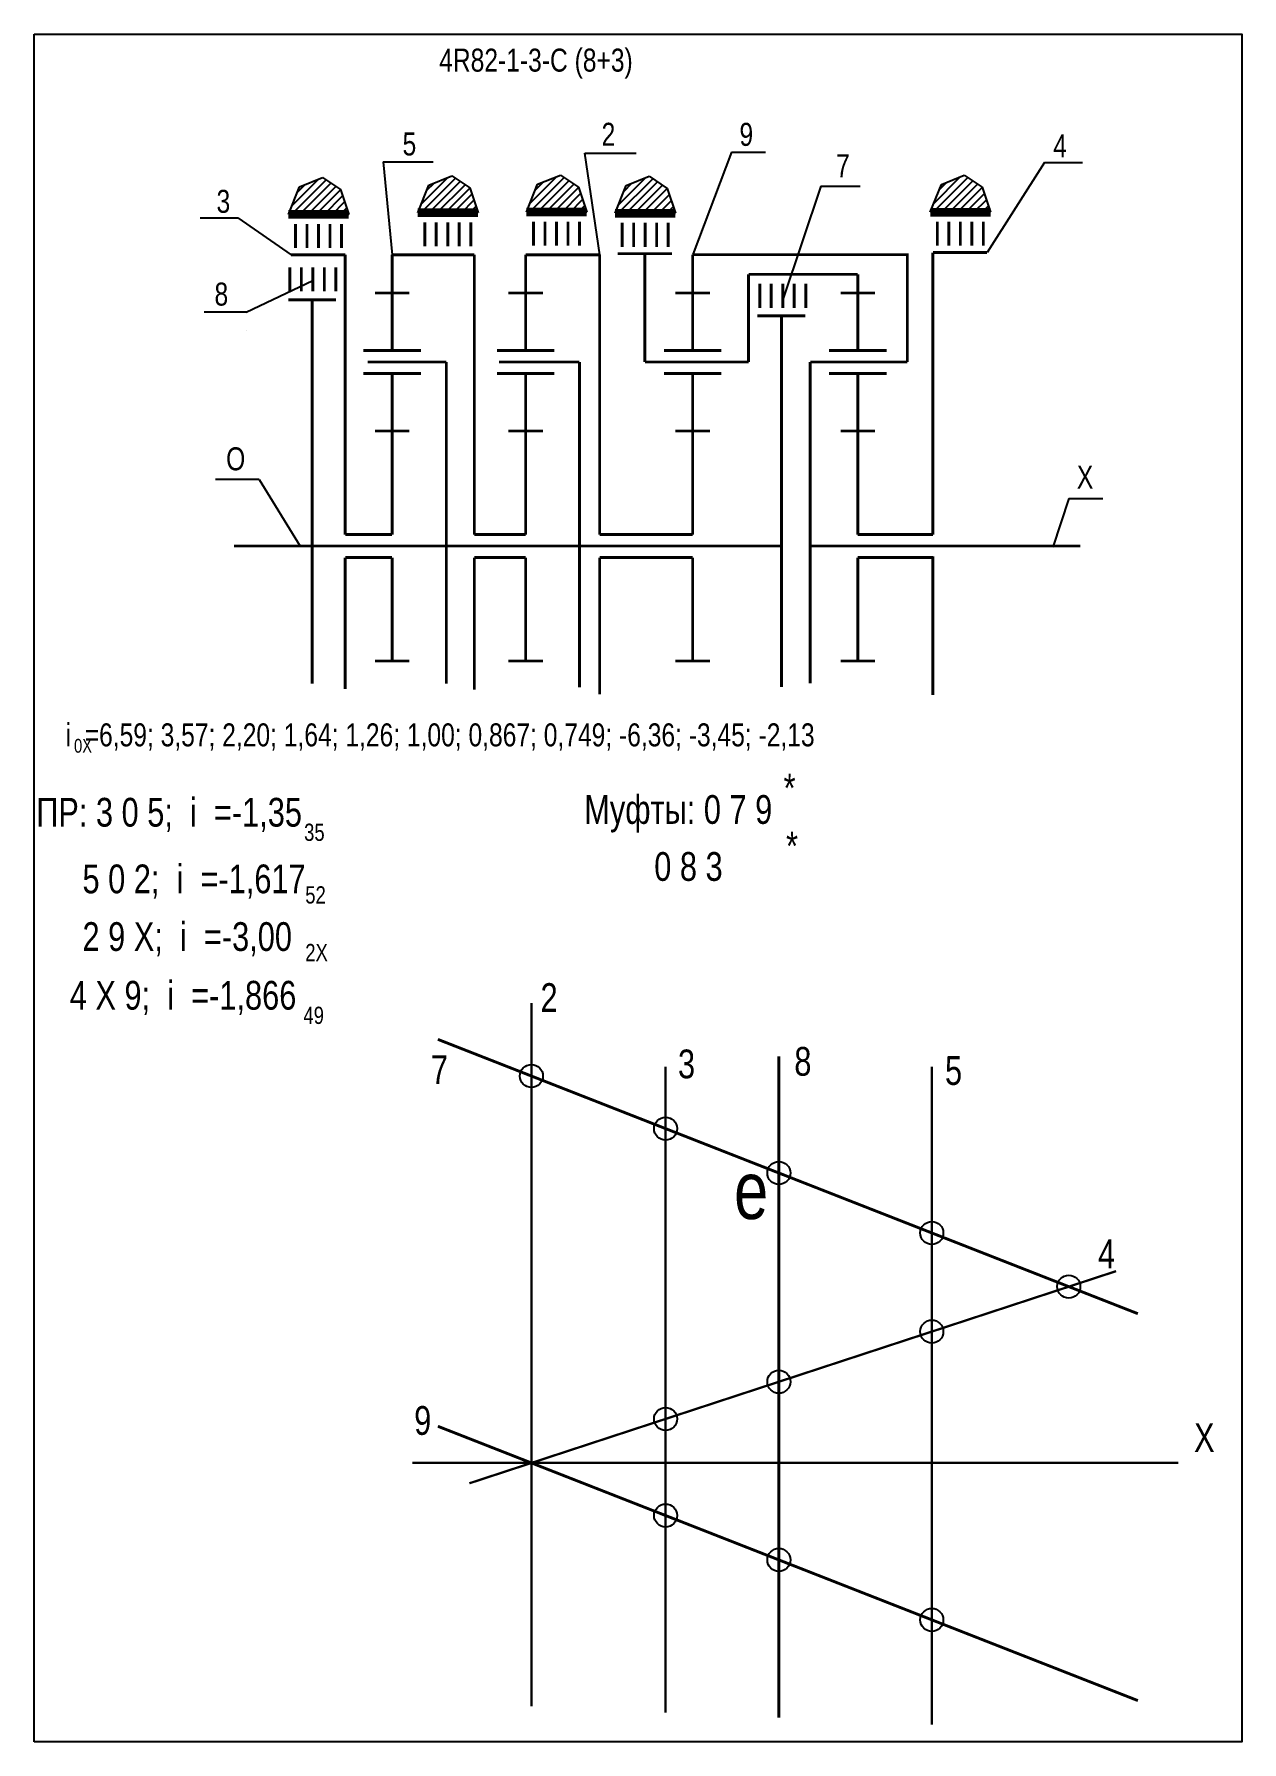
# Model space of a CAD drawing. Extents: x -352 to -142, y 153 to 450.
import ezdxf

# ---------------------------------------------------------------- set-up
doc = ezdxf.new("R2010")
doc.units = 0
doc.header["$LTSCALE"] = 15
doc.layers.get('0').update_dxf_attribs({"linetype": 'CONTINUOUS'})
doc.layers.add('DIM', color=92, linetype='CONTINUOUS')
doc.layers.add('MAIN', color=5, linetype='CONTINUOUS')
doc.styles.add('AMK', font='amk.shx', dxfattribs={"width": 0.8})

msp = doc.modelspace()

# ---------------------------------------------------------------- hatches: boundary and pattern name
at = {"layer": 'DIM'}
h = msp.add_hatch(dxfattribs=at)
h.set_pattern_fill('_USER', color=0, angle=45, style=0, pattern_type=0)
h.set_pattern_definition([(45, (-55.9734, -7.1889), (-0.7071068, 0.7071068), [])])
h.paths.add_polyline_path([(-306.27, 423.33), (-308.21, 418.51), (-297.72, 418.51), (-299.17, 422.83), (-302.28, 424.95)])
h = msp.add_hatch(dxfattribs=at)
h.set_pattern_fill('_USER', color=0, angle=45, style=0, pattern_type=0)
h.set_pattern_definition([(45, (-33.4996, -6.8963), (-0.7071068, 0.7071068), [])])
h.paths.add_polyline_path([(-283.8, 423.62), (-285.74, 418.8), (-275.24, 418.8), (-276.69, 423.12), (-279.81, 425.24)])
h = msp.add_hatch(dxfattribs=at)
h.set_pattern_fill('_USER', color=0, angle=45, style=0, pattern_type=0)
h.set_pattern_definition([(45, (-14.5895, -6.7701), (-0.7071068, 0.7071068), [])])
h.paths.add_polyline_path([(-264.89, 423.75), (-266.83, 418.93), (-256.33, 418.93), (-257.78, 423.25), (-260.9, 425.37)])
h = msp.add_hatch(dxfattribs=at)
h.set_pattern_fill('_USER', color=0, angle=45, style=0, pattern_type=0)
h.set_pattern_definition([(45, (0.8247, -6.9894), (-0.7071068, 0.7071068), [])])
h.paths.add_polyline_path([(-249.47, 423.53), (-251.42, 418.71), (-240.92, 418.71), (-242.37, 423.03), (-245.48, 425.15)])
h = msp.add_hatch(dxfattribs=at)
h.set_pattern_fill('_USER', color=0, angle=45, style=0, pattern_type=0)
h.set_pattern_definition([(45, (55.6216, -6.7945), (-0.7071068, 0.7071068), [])])
h.paths.add_polyline_path([(-194.67, 423.72), (-196.62, 418.9), (-186.12, 418.9), (-187.57, 423.23), (-190.69, 425.34)])

# ---------------------------------------------------------------- linework, layer by layer
at = {"const_width": 0.4}
for points in [[(-265.96, 281.39), (-265.96, 159.02)], [(-242.64, 270.29), (-242.64, 157.96)], [(-196.34, 270.29), (-196.34, 155.84)], [(-276.76, 197.83), (-164.3, 234.73)]]:
    msp.add_lwpolyline(points, dxfattribs=at)
at = {"layer": 'DIM', "color": 0}
for p, q in [((-256.69, 429.15), (-247.75, 429.15)), ((-254.09, 411.49), (-256.69, 429.15)), ((-231.17, 429.33), (-237.92, 411.52)), ((-231.17, 429.33), (-225.26, 429.33)), ((-306.27, 423.33), (-302.28, 424.95)), ((-302.28, 424.95), (-299.17, 422.83)), ((-291.77, 427.65), (-283.05, 427.65)), ((-291.77, 427.65), (-290.19, 411.49)), ((-283.8, 423.62), (-279.81, 425.24)), ((-279.81, 425.24), (-276.69, 423.12)), ((-264.89, 423.75), (-260.9, 425.37)), ((-260.9, 425.37), (-257.78, 423.25)), ((-249.47, 423.53), (-245.48, 425.15)), ((-245.48, 425.15), (-242.37, 423.03)), ((-194.67, 423.72), (-190.69, 425.34)), ((-190.69, 425.34), (-187.57, 423.23)), ((-176.73, 427.56), (-186.74, 411.89)), ((-176.73, 427.56), (-170.16, 427.56)), ((-308.21, 418.51), (-306.27, 423.33)), ((-299.17, 422.83), (-297.72, 418.51)), ((-285.74, 418.8), (-283.8, 423.62)), ((-276.69, 423.12), (-275.24, 418.8)), ((-266.83, 418.93), (-264.89, 423.75)), ((-257.78, 423.25), (-256.33, 418.93)), ((-251.42, 418.71), (-249.47, 423.53)), ((-242.37, 423.03), (-240.92, 418.71)), ((-215.66, 423.42), (-222.17, 403.89)), ((-215.66, 423.42), (-208.8, 423.42)), ((-196.62, 418.9), (-194.67, 423.72)), ((-187.57, 423.23), (-186.12, 418.9)), ((-323.56, 417.93), (-316.99, 417.93)), ((-316.99, 417.93), (-307.75, 411.49)), ((-306.96, 418.32), (-300.05, 418.32)), ((-265.58, 418.74), (-258.66, 418.74)), ((-250.16, 418.52), (-243.25, 418.52)), ((-195.37, 418.72), (-188.45, 418.72)), ((-315.59, 401.53), (-303.97, 407)), ((-315.59, 401.53), (-322.85, 401.53)), ((-315.59, 398.28), (-315.59, 398.28)), ((-313.3, 372.4), (-320.91, 372.4)), ((-313.3, 372.4), (-306.17, 360.84)), ((-172.5, 369.12), (-175.32, 360.66)), ((-172.5, 369.12), (-166.59, 369.12))]:
    msp.add_line(p, q, dxfattribs=at)
for points, const_width in [([(-298.34, 411.49), (-298.34, 362.84)], 0.5), ([(-290.19, 411.49), (-275.89, 411.49)], 0.5), ([(-275.89, 411.49), (-275.89, 362.84)], 0.5), ([(-254.09, 411.49), (-266.97, 411.49)], 0.5), ([(-254.09, 411.49), (-254.09, 362.84)], 0.5), ([(-246.24, 411.69), (-246.24, 392.84)], 0.5), ([(-237.92, 411.52), (-200.59, 411.52), (-200.59, 392.84)], 0.5), ([(-228.2, 411.52), (-214.74, 411.52)], 0.5), ([(-196.15, 411.89), (-196.15, 362.84)], 0.5), ([(-228.2, 408.09), (-228.2, 392.84)], 0.5), ([(-228.2, 408.09), (-209.21, 408.09)], 0.5), ([(-308.24, 403.66), (-299.94, 403.66)], 0.5), ([(-304.09, 403.66), (-304.09, 336.92)], 0.5), ([(-222.49, 400.87), (-222.49, 336.35)], 0.5), ([(-280.76, 392.84), (-280.76, 336.91)], 0.5), ([(-257.62, 336.25), (-257.62, 392.84)], 0.5), ([(-236.99, 392.84), (-240.7, 392.84)], 0.5), ([(-217.49, 392.84), (-217.49, 360.84)], 0.5), ([(-298.34, 362.84), (-290.19, 362.84)], 0.5), ([(-275.89, 362.84), (-266.97, 362.84)], 0.5), ([(-254.09, 362.84), (-237.92, 362.84)], 0.5), ([(-209.21, 362.84), (-196.15, 362.84)], 0.5), ([(-317.67, 360.84), (-257.62, 360.84)], 0.5), ([(-262.57, 360.84), (-222.49, 360.84)], 0.5), ([(-217.49, 360.84), (-217.49, 336.97)], 0.5), ([(-217.49, 360.84), (-170.49, 360.84)], 0.5), ([(-298.34, 358.84), (-290.19, 358.84)], 0.5), ([(-298.34, 358.84), (-298.34, 335.99)], 0.5), ([(-275.89, 358.84), (-266.97, 358.84)], 0.5), ([(-275.89, 358.84), (-275.89, 335.84)], 0.5), ([(-254.09, 358.84), (-237.92, 358.84)], 0.5), ([(-254.09, 358.84), (-254.09, 335.02)], 0.5), ([(-209.21, 358.84), (-196.15, 358.84)], 0.5), ([(-196.15, 359.03), (-196.15, 334.91)], 0.5), ([(-160.51, 227.33), (-282.23, 275.04)], 0.5), ([(-222.94, 272.1), (-222.94, 157.06)], 0.5), ([(-160.51, 160.04), (-282.23, 207.75)], 0.5), ([(-286.69, 201.37), (-153.47, 201.37)], 0.4)]:
    msp.add_lwpolyline(points, dxfattribs=dict(at, const_width=const_width))
for centre in [(-265.96, 268.66), (-242.64, 259.52), (-222.94, 251.8), (-196.34, 241.37), (-172.52, 232.04), (-196.34, 224.22), (-222.94, 215.49), (-242.64, 209.02), (-242.64, 192.23), (-222.94, 184.51), (-196.34, 174.08)]:
    msp.add_circle(centre, 2, dxfattribs=at)
at = {"layer": 'MAIN'}
for points in [[(-352.43, 152.87), (-352.43, 449.87)], [(-352.43, 449.87), (-142.43, 449.87), (-142.43, 152.87), (-352.43, 152.87)]]:
    msp.add_lwpolyline(points, dxfattribs=at)
at = {"layer": 'MAIN', "color": 0}
for points, const_width in [([(-308.21, 418.51), (-297.72, 418.51)], 1.5), ([(-285.74, 418.8), (-275.24, 418.8)], 1.5), ([(-266.83, 418.93), (-256.33, 418.93)], 1.5), ([(-251.42, 418.71), (-240.92, 418.71)], 1.5), ([(-196.62, 418.9), (-186.12, 418.9)], 1.5), ([(-298.98, 416.86), (-298.98, 412.66)], 0.5), ([(-276.51, 417.15), (-276.51, 412.95)], 0.5), ([(-257.6, 417.28), (-257.6, 413.08)], 0.5), ([(-242.18, 417.06), (-242.18, 412.86)], 0.5), ([(-187.39, 417.25), (-187.39, 413.06)], 0.5), ([(-307.75, 411.49), (-298.34, 411.49)], 0.5), ([(-290.19, 404.84), (-290.19, 411.49)], 0.5), ([(-266.97, 404.84), (-266.97, 411.49)], 0.5), ([(-250.95, 411.69), (-241.54, 411.69)], 0.5), ([(-237.92, 404.84), (-237.92, 411.52)], 0.5), ([(-196.15, 411.89), (-186.74, 411.89)], 0.5), ([(-299.97, 409.33), (-299.97, 405.14)], 0.5), ([(-209.21, 394.84), (-209.21, 408.09)], 0.5), ([(-290.19, 404.84), (-293.19, 404.84)], 0.5), ([(-290.19, 394.84), (-290.19, 404.84)], 0.5), ([(-290.19, 404.84), (-287.19, 404.84)], 0.5), ([(-266.97, 404.84), (-269.97, 404.84)], 0.5), ([(-266.97, 394.84), (-266.97, 404.84)], 0.5), ([(-266.97, 404.84), (-263.97, 404.84)], 0.5), ([(-237.92, 404.84), (-240.92, 404.84)], 0.5), ([(-237.92, 394.84), (-237.92, 404.84)], 0.5), ([(-237.92, 404.84), (-234.92, 404.84)], 0.5), ([(-218.26, 406.45), (-218.26, 402.25)], 0.5), ([(-209.21, 404.84), (-212.21, 404.84)], 0.5), ([(-209.21, 404.84), (-206.21, 404.84)], 0.5), ([(-226.66, 400.87), (-218.32, 400.87)], 0.5), ([(-280.76, 392.84), (-294.44, 392.84)], 0.5), ([(-257.62, 392.84), (-271.63, 392.84)], 0.5), ([(-228.2, 392.84), (-246.24, 392.84)], 0.5), ([(-200.59, 392.84), (-217.49, 392.84)], 0.5), ([(-290.19, 390.84), (-295.19, 390.84)], 0.5), ([(-290.19, 380.84), (-290.19, 390.84), (-285.19, 390.84)], 0.5), ([(-266.97, 390.84), (-271.97, 390.84)], 0.5), ([(-266.97, 380.84), (-266.97, 390.84), (-261.97, 390.84)], 0.5), ([(-237.92, 390.84), (-242.92, 390.84)], 0.5), ([(-237.92, 380.84), (-237.92, 390.84), (-232.92, 390.84)], 0.5), ([(-209.21, 390.84), (-214.21, 390.84)], 0.5), ([(-209.21, 380.84), (-209.21, 390.84), (-204.21, 390.84)], 0.5), ([(-290.19, 380.84), (-293.19, 380.84)], 0.5), ([(-290.19, 362.84), (-290.19, 380.84)], 0.5), ([(-290.19, 380.84), (-287.19, 380.84)], 0.5), ([(-266.97, 380.84), (-269.97, 380.84)], 0.5), ([(-266.97, 362.84), (-266.97, 380.84)], 0.5), ([(-266.97, 380.84), (-263.97, 380.84)], 0.5), ([(-237.92, 380.84), (-240.92, 380.84)], 0.5), ([(-237.92, 362.84), (-237.92, 380.84)], 0.5), ([(-237.92, 380.84), (-234.92, 380.84)], 0.5), ([(-209.21, 380.84), (-212.21, 380.84)], 0.5), ([(-209.21, 362.84), (-209.21, 380.84)], 0.5), ([(-209.21, 380.84), (-206.21, 380.84)], 0.5), ([(-290.19, 358.84), (-290.19, 340.84)], 0.5), ([(-266.97, 358.84), (-266.97, 340.84)], 0.5), ([(-237.92, 358.84), (-237.92, 340.84)], 0.5), ([(-209.21, 358.84), (-209.21, 340.84)], 0.5), ([(-290.19, 340.84), (-293.19, 340.84)], 0.5), ([(-290.19, 340.84), (-287.19, 340.84)], 0.5), ([(-266.97, 340.84), (-269.97, 340.84)], 0.5), ([(-266.97, 340.84), (-263.97, 340.84)], 0.5), ([(-237.92, 340.84), (-240.92, 340.84)], 0.5), ([(-237.92, 340.84), (-234.92, 340.84)], 0.5), ([(-209.21, 340.84), (-212.21, 340.84)], 0.5), ([(-209.21, 340.84), (-206.21, 340.84)], 0.5)]:
    msp.add_lwpolyline(points, dxfattribs=dict(at, const_width=const_width))
for points in [[(-306.98, 416.86, 0.5, 0.5, 0), (-306.98, 412.66, 0.5, 0.5, 0)], [(-304.98, 416.86, 0.5, 0.5, 0), (-304.98, 412.66, 0.5, 0.5, 0)], [(-302.98, 416.86, 0.5, 0.5, 0), (-302.98, 412.66, 0.5, 0.5, 0)], [(-300.98, 416.86, 0.5, 0.5, 0), (-300.98, 412.66, 0.5, 0.5, 0)], [(-284.51, 417.15, 0.5, 0.5, 0), (-284.51, 412.95, 0.5, 0.5, 0)], [(-282.51, 417.15, 0.5, 0.5, 0), (-282.51, 412.95, 0.5, 0.5, 0)], [(-280.51, 417.15, 0.5, 0.5, 0), (-280.51, 412.95, 0.5, 0.5, 0)], [(-278.51, 417.15, 0.5, 0.5, 0), (-278.51, 412.95, 0.5, 0.5, 0)], [(-265.6, 417.28, 0.5, 0.5, 0), (-265.6, 413.08, 0.5, 0.5, 0)], [(-263.6, 417.28, 0.5, 0.5, 0), (-263.6, 413.08, 0.5, 0.5, 0)], [(-261.6, 417.28, 0.5, 0.5, 0), (-261.6, 413.08, 0.5, 0.5, 0)], [(-259.6, 417.28, 0.5, 0.5, 0), (-259.6, 413.08, 0.5, 0.5, 0)], [(-250.18, 417.06, 0.5, 0.5, 0), (-250.18, 412.86, 0.5, 0.5, 0)], [(-248.18, 417.06, 0.5, 0.5, 0), (-248.18, 412.86, 0.5, 0.5, 0)], [(-246.18, 417.06, 0.5, 0.5, 0), (-246.18, 412.86, 0.5, 0.5, 0)], [(-244.18, 417.06, 0.5, 0.5, 0), (-244.18, 412.86, 0.5, 0.5, 0)], [(-195.39, 417.25, 0.5, 0.5, 0), (-195.39, 413.06, 0.5, 0.5, 0)], [(-193.39, 417.25, 0.5, 0.5, 0), (-193.39, 413.06, 0.5, 0.5, 0)], [(-191.39, 417.25, 0.5, 0.5, 0), (-191.39, 413.06, 0.5, 0.5, 0)], [(-189.39, 417.25, 0.5, 0.5, 0), (-189.39, 413.06, 0.5, 0.5, 0)], [(-307.97, 409.33, 0.5, 0.5, 0), (-307.97, 405.14, 0.5, 0.5, 0)], [(-305.97, 409.33, 0.5, 0.5, 0), (-305.97, 405.14, 0.5, 0.5, 0)], [(-303.97, 409.33, 0.5, 0.5, 0), (-303.97, 405.14, 0.5, 0.5, 0)], [(-301.97, 409.33, 0.5, 0.5, 0), (-301.97, 405.14, 0.5, 0.5, 0)], [(-226.26, 406.45, 0.5, 0.5, 0), (-226.26, 402.25, 0.5, 0.5, 0)], [(-224.26, 406.45, 0.5, 0.5, 0), (-224.26, 402.25, 0.5, 0.5, 0)], [(-222.26, 406.45, 0.5, 0.5, 0), (-222.26, 402.25, 0.5, 0.5, 0)], [(-220.26, 406.45, 0.5, 0.5, 0), (-220.26, 402.25, 0.5, 0.5, 0)], [(-285.19, 394.84, 0.5, 0.5, 0), (-295.19, 394.84, 0.5, 0.5, 0)], [(-261.97, 394.84, 0.5, 0.5, 0), (-271.97, 394.84, 0.5, 0.5, 0)], [(-232.92, 394.84, 0.5, 0.5, 0), (-242.92, 394.84, 0.5, 0.5, 0)], [(-204.21, 394.84, 0.5, 0.5, 0), (-214.21, 394.84, 0.5, 0.5, 0)]]:
    msp.add_lwpolyline(points, format="xyseb", dxfattribs=at)

# ---------------------------------------------------------------- texts
at = {"layer": 'DIM', "color": 0, "style": 'AMK', "width": 0.8}
for s, height, p in [('4R82-1-3-C (8+3)', 4, (-282, 443.35)), ('2', 4, (-253.76, 430.45)), ('9', 4, (-229.79, 430.44)), ('5', 4, (-288.37, 428.77)), ('4', 4, (-175.25, 428.44)), ('7', 4, (-212.99, 424.99)), ('3', 4, (-320.72, 418.79)), ('8', 4, (-321.07, 402.66)), ('O', 4, (-319.05, 374.01)), ('X', 4, (-171.12, 370.84)), ('i  =6,59; 3,57; 2,20; 1,64; 1,26; 1,00; 0,867; 0,749; -6,36; -3,45; -2,13', 4, (-346.97, 326)), ('0X', 2.4, (-345.5, 324.9)), ('*', 5, (-222.12, 316.25)), (' ПР: 3 0 5;  i  =-1,35', 5, (-353.56, 312.04)), ('Муфты: 0 7 9', 5, (-256.78, 312.52)), ('35', 3, (-305.49, 309.56)), ('*', 5, (-221.69, 306.18)), ('       0 8 3', 5, (-255.01, 302.61)), ('    5 0 2;  i  =-1,617', 5, (-349.97, 300.45)), ('52', 3, (-305.29, 298.67)), ('    2 9 X;  i  =-3,00', 5, (-349.97, 290.42)), ('2X', 3, (-305.29, 288.64)), ('     4 X 9;  i  =-1,866', 5, (-353.67, 280.21)), ('2', 5, (-264.38, 279.81)), ('49', 3, (-305.61, 277.72)), ('3', 5, (-240.48, 268.27)), ('8', 5, (-220.25, 268.72)), ('7', 5, (-283.44, 267.27)), ('5', 5, (-194.05, 267.12)), ('e', 10, (-230.73, 243.8)), ('4', 5, (-167.45, 235.24)), ('9', 5, (-286.35, 206.26)), ('X', 5, (-150.74, 203.29))]:
    msp.add_text(s, height=height, dxfattribs=at).set_placement(p)

doc.saveas('drawing.dxf')
